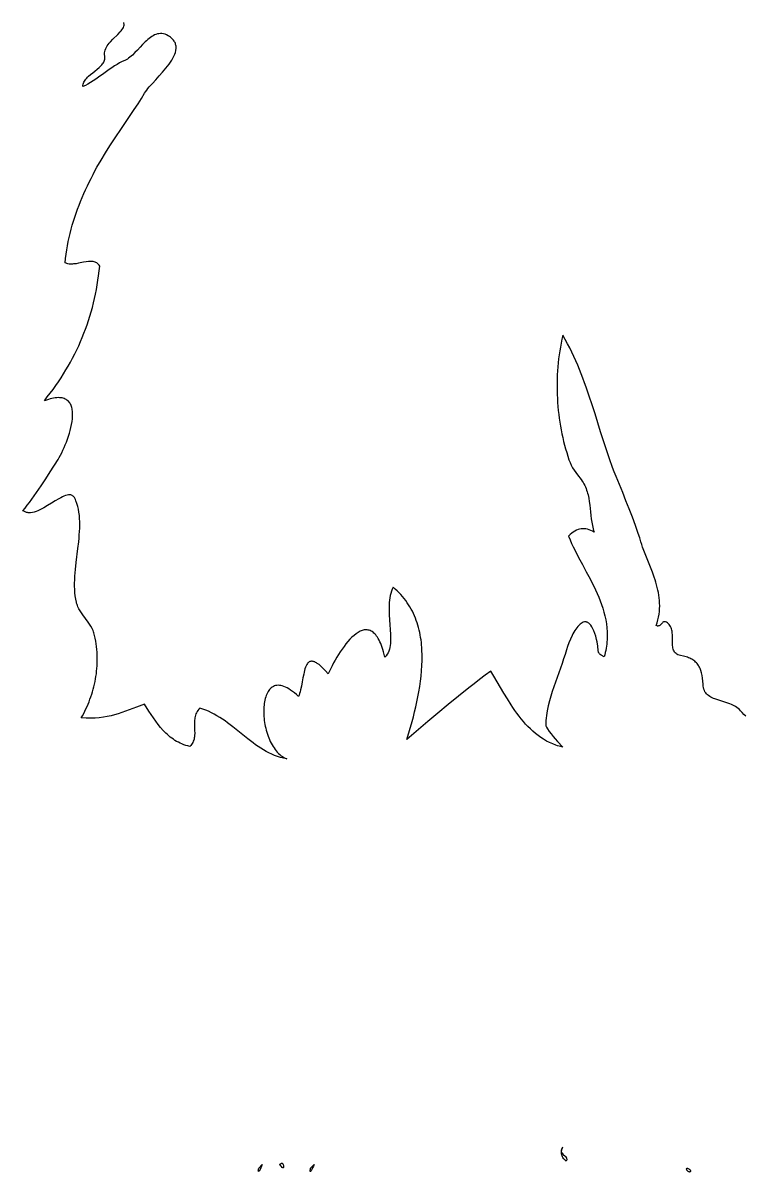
# Model space of a CAD drawing. Extents: x 1 to 451, y 1 to 714.
# Drawn here: x 1.2 to 210.2, y 1.3 to 333.9 of the extents above; entities that cross this region are included whole.
import ezdxf

# ---------------------------------------------------------------- set-up
doc = ezdxf.new("R2010")
doc.units = 0
doc.layers.add('Nível Padrão', color=1, linetype='CONTINUOUS')

msp = doc.modelspace()

# ---------------------------------------------------------------- linework, layer by layer
at = {"layer": 'Nível Padrão'}
msp.add_lwpolyline([(210.43, 133.25), (209.91, 133.76), (209.4, 134.29), (208.91, 134.85), (208.59, 135.19), (208.25, 135.5), (207.89, 135.78), (207.51, 136.04), (207.11, 136.27), (206.71, 136.48), (206.29, 136.67), (205.86, 136.85), (204.98, 137.17), (204.08, 137.45), (203.19, 137.71), (202.32, 137.98), (201.49, 138.27), (201.09, 138.43), (200.71, 138.6), (200.35, 138.78), (200, 138.99), (199.68, 139.21), (199.38, 139.46), (199.1, 139.73), (198.86, 140.03), (198.64, 140.35), (198.46, 140.71), (198.31, 141.1), (198.2, 141.53), (198.12, 142), (198.09, 142.51), (198.05, 143.42), (197.97, 144.26), (197.85, 145.06), (197.68, 145.79), (197.47, 146.48), (197.35, 146.8), (197.22, 147.11), (197.07, 147.41), (196.91, 147.7), (196.74, 147.97), (196.56, 148.23), (196.36, 148.48), (196.15, 148.72), (195.92, 148.94), (195.68, 149.16), (195.42, 149.36), (195.15, 149.55), (194.87, 149.72), (194.56, 149.89), (194.25, 150.05), (193.91, 150.19), (193.56, 150.33), (193.2, 150.45), (192.41, 150.67), (191.56, 150.84), (191.17, 150.93), (190.82, 151.05), (190.52, 151.21), (190.26, 151.39), (190.03, 151.6), (189.84, 151.84), (189.69, 152.1), (189.56, 152.38), (189.46, 152.68), (189.38, 153), (189.32, 153.33), (189.28, 153.68), (189.23, 154.41), (189.22, 155.17), (189.22, 155.95), (189.2, 156.72), (189.15, 157.48), (189.1, 157.84), (189.03, 158.2), (188.94, 158.54), (188.83, 158.87), (188.69, 159.19), (188.51, 159.48), (188.31, 159.76), (188.07, 160.01), (187.79, 160.24), (187.46, 160.44), (187.22, 160.57), (187.11, 160.6), (187, 160.62), (186.81, 160.62), (186.63, 160.56), (186.47, 160.46), (186.32, 160.33), (186.03, 160.01), (185.74, 159.69), (185.58, 159.55), (185.41, 159.44), (185.22, 159.37), (185.01, 159.35), (184.89, 159.36), (184.77, 159.39), (184.5, 159.5), (184.78, 160.33), (185.01, 161.16), (185.2, 161.97), (185.34, 162.78), (185.44, 163.58), (185.51, 164.38), (185.53, 165.17), (185.52, 165.95), (185.48, 166.72), (185.4, 167.49), (185.3, 168.26), (185.17, 169.02), (185.01, 169.77), (184.84, 170.52), (184.64, 171.27), (184.42, 172.01), (184.19, 172.75), (183.94, 173.48), (183.41, 174.95), (182.85, 176.41), (182.27, 177.86), (181.69, 179.31), (181.13, 180.77), (180.6, 182.23), (180.35, 182.96), (180.12, 183.69), (179.74, 184.9), (179.35, 186.1), (178.52, 188.49), (177.64, 190.87), (176.72, 193.24), (175.78, 195.6), (174.82, 197.96), (172.9, 202.66), (172.4, 203.94), (171.91, 205.21), (170.98, 207.78), (170.1, 210.36), (169.25, 212.95), (168.43, 215.55), (167.63, 218.15), (166.82, 220.75), (165.99, 223.34), (165.15, 225.92), (164.26, 228.5), (163.8, 229.78), (163.33, 231.06), (162.84, 232.33), (162.33, 233.6), (161.8, 234.86), (161.26, 236.12), (160.69, 237.37), (160.1, 238.61), (159.48, 239.85), (158.84, 241.07), (158.17, 242.3), (157.47, 243.51), (157.22, 242.38), (156.99, 241.24), (156.78, 240.1), (156.59, 238.96), (156.42, 237.82), (156.28, 236.67), (156.15, 235.52), (156.04, 234.37), (155.96, 233.22), (155.89, 232.07), (155.85, 230.92), (155.82, 229.77), (155.81, 228.62), (155.83, 227.47), (155.86, 226.32), (155.91, 225.18), (155.98, 224.03), (156.07, 222.89), (156.18, 221.75), (156.31, 220.62), (156.46, 219.49), (156.62, 218.36), (156.81, 217.24), (157.01, 216.12), (157.23, 215.01), (157.47, 213.91), (157.73, 212.81), (158.01, 211.72), (158.3, 210.63), (158.61, 209.56), (158.94, 208.49), (159.28, 207.43), (159.43, 207.03), (159.58, 206.64), (159.94, 205.89), (160.34, 205.16), (160.78, 204.46), (161.25, 203.76), (161.75, 203.08), (162.79, 201.72), (163.09, 201.32), (163.36, 200.9), (163.61, 200.48), (163.83, 200.05), (164.04, 199.61), (164.22, 199.16), (164.39, 198.71), (164.54, 198.24), (164.67, 197.78), (164.79, 197.3), (164.99, 196.34), (165.16, 195.37), (165.29, 194.38), (165.5, 192.39), (165.61, 191.39), (165.72, 190.4), (165.87, 189.42), (166.04, 188.45), (166.26, 187.5), (166.39, 187.03), (166.54, 186.57), (166.06, 186.82), (165.58, 187.04), (165.11, 187.22), (164.65, 187.35), (164.18, 187.45), (163.72, 187.5), (163.26, 187.51), (162.81, 187.47), (162.35, 187.38), (161.9, 187.25), (161.44, 187.06), (160.99, 186.83), (160.53, 186.54), (160.08, 186.21), (159.62, 185.81), (159.16, 185.37), (159.59, 184.33), (160.05, 183.29), (160.53, 182.26), (161.03, 181.22), (162.08, 179.17), (163.18, 177.12), (164.29, 175.06), (165.39, 172.99), (165.92, 171.95), (166.44, 170.91), (166.95, 169.86), (167.43, 168.8), (167.89, 167.74), (168.32, 166.67), (168.72, 165.59), (169.08, 164.5), (169.4, 163.4), (169.69, 162.29), (169.92, 161.17), (170.11, 160.03), (170.25, 158.88), (170.33, 157.72), (170.35, 157.14), (170.35, 156.55), (170.34, 155.95), (170.31, 155.35), (170.26, 154.75), (170.2, 154.14), (170.12, 153.53), (170.02, 152.92), (169.91, 152.3), (169.77, 151.68), (169.62, 151.05), (169.44, 150.41), (168.63, 150.95), (168.35, 151.16), (168.13, 151.35), (167.97, 151.52), (167.85, 151.69), (167.78, 151.87), (167.73, 152.06), (167.7, 152.28), (167.68, 152.54), (167.64, 153.2), (167.6, 153.63), (167.52, 154.14), (167.41, 154.74), (167.26, 155.44), (167.01, 156.38), (166.75, 157.22), (166.47, 157.95), (166.2, 158.58), (165.91, 159.12), (165.61, 159.56), (165.46, 159.75), (165.31, 159.92), (165.16, 160.06), (165.01, 160.19), (164.85, 160.3), (164.7, 160.38), (164.54, 160.45), (164.38, 160.5), (164.23, 160.53), (164.07, 160.55), (163.91, 160.55), (163.75, 160.53), (163.43, 160.45), (163.12, 160.31), (162.8, 160.11), (162.49, 159.87), (162.18, 159.58), (161.87, 159.24), (161.57, 158.87), (161.28, 158.47), (160.99, 158.03), (160.71, 157.57), (160.44, 157.09), (160.18, 156.59), (159.69, 155.56), (159.26, 154.51), (158.88, 153.47), (158.57, 152.48), (158.17, 151.15), (157.73, 149.82), (157.27, 148.49), (156.79, 147.16), (155.81, 144.48), (155.33, 143.13), (154.86, 141.78), (154.41, 140.41), (153.99, 139.04), (153.61, 137.66), (153.28, 136.26), (152.99, 134.85), (152.87, 134.14), (152.77, 133.42), (152.68, 132.7), (152.62, 131.98), (152.57, 131.25), (152.54, 130.52), (152.78, 130.07), (153.03, 129.65), (153.54, 128.85), (154.09, 128.11), (154.67, 127.39), (155.29, 126.68), (155.96, 125.95), (157.47, 124.34), (156.96, 124.46), (156.46, 124.59), (155.98, 124.73), (155.5, 124.89), (154.56, 125.24), (153.65, 125.63), (152.78, 126.08), (151.93, 126.57), (151.11, 127.1), (150.32, 127.67), (149.55, 128.27), (148.81, 128.91), (148.09, 129.58), (147.39, 130.27), (146.72, 131), (146.07, 131.74), (145.43, 132.51), (144.82, 133.3), (144.22, 134.1), (143.64, 134.91), (143.07, 135.74), (142.52, 136.57), (141.45, 138.26), (140.44, 139.94), (138.5, 143.24), (137.57, 144.81), (136.65, 146.3), (135.01, 145.09), (133.42, 143.88), (131.85, 142.67), (130.31, 141.47), (127.28, 139.05), (124.31, 136.62), (121.36, 134.17), (118.4, 131.68), (112.32, 126.56), (113.09, 129.08), (113.86, 131.74), (114.23, 133.12), (114.59, 134.53), (114.94, 135.96), (115.26, 137.41), (115.57, 138.88), (115.85, 140.36), (116.09, 141.86), (116.31, 143.36), (116.49, 144.87), (116.63, 146.38), (116.73, 147.89), (116.78, 149.4), (116.78, 150.9), (116.73, 152.39), (116.68, 153.14), (116.62, 153.87), (116.54, 154.61), (116.45, 155.34), (116.34, 156.06), (116.21, 156.78), (116.07, 157.5), (115.91, 158.2), (115.73, 158.91), (115.53, 159.6), (115.32, 160.29), (115.08, 160.97), (114.83, 161.65), (114.56, 162.31), (114.26, 162.97), (113.95, 163.62), (113.61, 164.26), (113.25, 164.88), (112.87, 165.5), (112.47, 166.11), (112.05, 166.71), (111.6, 167.3), (111.12, 167.87), (110.63, 168.44), (110.1, 168.99), (109.56, 169.53), (108.98, 170.05), (108.39, 170.56), (108.1, 170.01), (107.87, 169.42), (107.67, 168.82), (107.51, 168.19), (107.39, 167.54), (107.3, 166.88), (107.24, 166.2), (107.2, 165.5), (107.19, 164.8), (107.19, 164.09), (107.25, 162.64), (107.34, 161.19), (107.46, 159.74), (107.56, 158.31), (107.64, 156.92), (107.65, 156.25), (107.65, 155.59), (107.63, 154.96), (107.59, 154.34), (107.51, 153.74), (107.41, 153.17), (107.28, 152.63), (107.11, 152.11), (106.9, 151.63), (106.64, 151.18), (106.35, 150.76), (106.18, 150.57), (106, 150.38), (105.81, 151.14), (105.62, 151.86), (105.42, 152.53), (105.21, 153.16), (105, 153.75), (104.78, 154.3), (104.55, 154.81), (104.32, 155.28), (104.08, 155.71), (103.84, 156.1), (103.59, 156.46), (103.34, 156.79), (103.08, 157.08), (102.82, 157.33), (102.56, 157.55), (102.29, 157.74), (102.02, 157.9), (101.74, 158.03), (101.46, 158.13), (101.18, 158.2), (100.89, 158.25), (100.6, 158.26), (100.31, 158.25), (100.02, 158.22), (99.73, 158.16), (99.44, 158.07), (99.14, 157.97), (98.84, 157.84), (98.55, 157.69), (98.25, 157.52), (97.95, 157.33), (97.65, 157.12), (97.06, 156.65), (96.46, 156.11), (95.88, 155.52), (95.3, 154.88), (94.73, 154.19), (94.16, 153.46), (93.62, 152.7), (93.08, 151.92), (92.57, 151.12), (92.07, 150.31), (91.59, 149.49), (91.13, 148.67), (90.7, 147.87), (90.3, 147.07), (89.92, 146.3), (89.57, 145.56), (88.84, 146.39), (88.16, 147.1), (87.53, 147.69), (86.95, 148.18), (86.42, 148.56), (86.18, 148.71), (85.94, 148.84), (85.71, 148.95), (85.5, 149.03), (85.29, 149.09), (85.09, 149.14), (84.91, 149.16), (84.73, 149.16), (84.56, 149.14), (84.4, 149.1), (84.25, 149.05), (84.1, 148.97), (83.96, 148.88), (83.83, 148.78), (83.71, 148.66), (83.59, 148.52), (83.38, 148.21), (83.19, 147.85), (83.01, 147.44), (82.86, 146.99), (82.72, 146.51), (82.59, 145.99), (82.48, 145.45), (82.26, 144.32), (82.06, 143.16), (81.84, 142), (81.6, 140.88), (81.46, 140.36), (81.31, 139.86), (81.14, 139.39), (80.95, 138.97), (80.36, 139.52), (79.78, 140.01), (79.23, 140.45), (78.69, 140.84), (78.17, 141.18), (77.68, 141.46), (77.2, 141.7), (76.73, 141.89), (76.29, 142.03), (75.87, 142.13), (75.46, 142.19), (75.07, 142.2), (74.7, 142.18), (74.35, 142.11), (74.01, 142.01), (73.7, 141.87), (73.4, 141.7), (73.11, 141.5), (72.85, 141.26), (72.6, 140.99), (72.37, 140.69), (72.16, 140.37), (71.97, 140.02), (71.79, 139.65), (71.63, 139.25), (71.48, 138.83), (71.35, 138.39), (71.24, 137.93), (71.15, 137.45), (71.07, 136.96), (71.01, 136.46), (70.96, 135.94), (70.93, 135.4), (70.92, 134.86), (70.92, 134.31), (70.94, 133.75), (70.97, 133.19), (71.02, 132.62), (71.09, 132.05), (71.17, 131.47), (71.27, 130.9), (71.38, 130.33), (71.51, 129.76), (71.65, 129.19), (71.81, 128.63), (71.98, 128.08), (72.17, 127.53), (72.37, 126.99), (72.59, 126.47), (72.82, 125.96), (73.07, 125.46), (73.33, 124.97), (73.61, 124.51), (73.9, 124.06), (74.2, 123.63), (74.52, 123.22), (74.85, 122.84), (75.2, 122.47), (75.56, 122.14), (75.93, 121.83), (76.32, 121.55), (76.72, 121.3), (77.14, 121.08), (77.57, 120.89), (76.66, 121.07), (75.78, 121.29), (74.92, 121.56), (74.08, 121.88), (73.25, 122.23), (72.44, 122.62), (71.64, 123.05), (70.86, 123.5), (70.08, 123.98), (69.32, 124.48), (68.56, 125.01), (67.82, 125.55), (66.34, 126.68), (64.88, 127.85), (63.41, 129.03), (61.95, 130.2), (60.46, 131.33), (59.71, 131.88), (58.94, 132.4), (58.17, 132.91), (57.39, 133.39), (56.59, 133.85), (55.78, 134.27), (54.96, 134.67), (54.12, 135.02), (53.26, 135.34), (52.38, 135.61), (52.09, 135.29), (51.84, 134.95), (51.63, 134.61), (51.44, 134.26), (51.29, 133.91), (51.16, 133.55), (51.06, 133.19), (50.99, 132.83), (50.93, 132.46), (50.89, 132.09), (50.86, 131.35), (50.86, 130.6), (50.89, 129.86), (50.92, 129.12), (50.93, 128.39), (50.9, 127.68), (50.87, 127.33), (50.82, 126.99), (50.75, 126.65), (50.65, 126.32), (50.54, 125.99), (50.39, 125.67), (50.22, 125.37), (50.01, 125.07), (49.77, 124.77), (49.5, 124.49), (48.91, 124.64), (48.33, 124.81), (47.78, 125), (47.24, 125.22), (46.71, 125.45), (46.2, 125.7), (45.71, 125.97), (45.23, 126.26), (44.76, 126.57), (44.31, 126.89), (43.87, 127.23), (43.44, 127.58), (43.02, 127.95), (42.62, 128.33), (42.22, 128.72), (41.83, 129.13), (41.08, 129.98), (40.36, 130.87), (39.67, 131.79), (38.99, 132.75), (38.34, 133.72), (37.69, 134.72), (36.41, 136.75), (34.11, 135.89), (31.95, 135.07), (30.9, 134.69), (29.86, 134.33), (28.82, 133.99), (27.77, 133.69), (26.71, 133.41), (25.62, 133.18), (24.5, 132.98), (23.33, 132.83), (22.11, 132.73), (20.84, 132.68), (19.5, 132.68), (18.08, 132.74), (18.44, 133.39), (18.8, 134.05), (19.14, 134.71), (19.46, 135.38), (19.78, 136.07), (20.08, 136.75), (20.36, 137.45), (20.63, 138.16), (20.89, 138.87), (21.13, 139.59), (21.35, 140.31), (21.56, 141.04), (21.75, 141.78), (21.93, 142.52), (22.09, 143.27), (22.23, 144.03), (22.36, 144.79), (22.47, 145.55), (22.56, 146.32), (22.63, 147.09), (22.68, 147.87), (22.72, 148.65), (22.73, 149.43), (22.73, 150.22), (22.71, 151.01), (22.66, 151.8), (22.6, 152.6), (22.52, 153.4), (22.41, 154.2), (22.29, 155), (22.14, 155.8), (21.97, 156.61), (21.88, 156.98), (21.77, 157.35), (21.65, 157.7), (21.52, 158.04), (21.22, 158.69), (20.89, 159.31), (20.52, 159.89), (20.14, 160.45), (19.32, 161.53), (18.51, 162.6), (18.13, 163.15), (17.76, 163.72), (17.43, 164.31), (17.13, 164.94), (17, 165.26), (16.88, 165.6), (16.77, 165.95), (16.68, 166.31), (16.5, 167.18), (16.36, 168.07), (16.27, 168.98), (16.21, 169.9), (16.18, 170.85), (16.18, 171.8), (16.21, 172.77), (16.26, 173.75), (16.33, 174.73), (16.42, 175.73), (16.64, 177.73), (17.13, 181.76), (17.36, 183.76), (17.46, 184.76), (17.54, 185.74), (17.61, 186.71), (17.65, 187.68), (17.67, 188.63), (17.66, 189.56), (17.62, 190.49), (17.55, 191.39), (17.44, 192.27), (17.28, 193.14), (17.09, 193.98), (16.85, 194.8), (16.55, 195.59), (16.39, 195.97), (16.21, 196.35), (16.1, 196.54), (15.99, 196.71), (15.87, 196.85), (15.74, 196.97), (15.6, 197.08), (15.45, 197.16), (15.29, 197.23), (15.13, 197.28), (14.96, 197.31), (14.78, 197.33), (14.4, 197.31), (13.99, 197.24), (13.56, 197.11), (13.1, 196.94), (12.63, 196.73), (12.14, 196.48), (11.63, 196.21), (10.57, 195.58), (9.47, 194.91), (8.35, 194.22), (7.22, 193.56), (6.65, 193.26), (6.1, 192.98), (5.55, 192.73), (5, 192.51), (4.47, 192.34), (3.95, 192.21), (3.45, 192.14), (2.96, 192.12), (2.73, 192.14), (2.5, 192.17), (2.27, 192.21), (2.05, 192.28), (1.84, 192.36), (1.63, 192.46), (1.43, 192.58), (1.23, 192.73), (1.84, 193.48), (2.48, 194.29), (3.13, 195.15), (3.79, 196.05), (5.14, 197.97), (6.5, 199.97), (7.83, 201.99), (9.1, 203.97), (11.37, 207.58), (11.72, 208.17), (12.08, 208.81), (12.43, 209.49), (12.79, 210.22), (13.14, 210.98), (13.48, 211.77), (13.81, 212.59), (14.12, 213.42), (14.41, 214.27), (14.68, 215.13), (14.92, 215.98), (15.13, 216.84), (15.3, 217.68), (15.44, 218.51), (15.54, 219.32), (15.59, 220.1), (15.6, 220.85), (15.55, 221.57), (15.5, 221.91), (15.44, 222.24), (15.37, 222.56), (15.28, 222.86), (15.18, 223.15), (15.06, 223.43), (14.92, 223.69), (14.76, 223.94), (14.59, 224.17), (14.4, 224.39), (14.19, 224.58), (13.97, 224.76), (13.72, 224.92), (13.46, 225.06), (13.17, 225.18), (12.86, 225.28), (12.54, 225.36), (12.19, 225.41), (11.82, 225.44), (11.42, 225.45), (11.01, 225.43), (10.57, 225.39), (10.11, 225.32), (9.62, 225.22), (9.11, 225.1), (8.57, 224.95), (8.01, 224.77), (7.42, 224.56), (8.28, 225.65), (9.12, 226.74), (9.94, 227.84), (10.73, 228.95), (11.49, 230.06), (12.24, 231.19), (12.96, 232.32), (13.66, 233.46), (14.33, 234.6), (14.98, 235.76), (15.61, 236.92), (16.21, 238.09), (16.79, 239.27), (17.35, 240.46), (17.88, 241.66), (18.39, 242.86), (18.88, 244.08), (19.35, 245.3), (19.79, 246.54), (20.21, 247.78), (20.6, 249.03), (20.98, 250.29), (21.33, 251.57), (21.65, 252.85), (21.96, 254.14), (22.24, 255.44), (22.5, 256.75), (22.73, 258.07), (22.94, 259.41), (23.13, 260.75), (23.3, 262.11), (23.44, 263.47), (23.26, 263.77), (23.06, 264.03), (22.84, 264.25), (22.61, 264.43), (22.35, 264.58), (22.08, 264.7), (21.8, 264.78), (21.5, 264.84), (21.19, 264.88), (20.87, 264.9), (20.54, 264.89), (20.2, 264.87), (19.51, 264.78), (18.79, 264.66), (17.33, 264.36), (16.61, 264.23), (15.9, 264.14), (15.56, 264.11), (15.22, 264.1), (14.89, 264.1), (14.57, 264.13), (14.26, 264.19), (13.97, 264.26), (13.69, 264.37), (13.42, 264.51), (13.55, 265.74), (13.71, 266.97), (13.89, 268.19), (14.1, 269.4), (14.34, 270.61), (14.6, 271.81), (14.88, 273), (15.18, 274.19), (15.51, 275.36), (15.86, 276.53), (16.23, 277.7), (16.62, 278.85), (17.03, 280), (17.46, 281.14), (17.91, 282.27), (18.37, 283.4), (18.85, 284.51), (19.35, 285.62), (19.87, 286.73), (20.39, 287.82), (20.94, 288.91), (21.5, 289.99), (22.07, 291.06), (22.65, 292.13), (23.86, 294.23), (25.1, 296.31), (26.39, 298.35), (27.71, 300.36), (29.95, 303.67), (32.3, 307.12), (33.45, 308.83), (34.54, 310.48), (35.55, 312.06), (36.44, 313.53), (36.72, 313.97), (37.04, 314.43), (37.41, 314.9), (37.8, 315.39), (38.68, 316.41), (39.64, 317.47), (40.64, 318.57), (41.64, 319.7), (42.6, 320.84), (43.06, 321.42), (43.5, 321.99), (43.9, 322.57), (44.28, 323.14), (44.61, 323.7), (44.9, 324.27), (45.15, 324.82), (45.34, 325.37), (45.47, 325.91), (45.52, 326.18), (45.54, 326.44), (45.56, 326.7), (45.55, 326.96), (45.53, 327.21), (45.48, 327.46), (45.42, 327.71), (45.34, 327.96), (45.24, 328.2), (45.11, 328.43), (44.97, 328.66), (44.8, 328.89), (44.61, 329.12), (44.4, 329.33), (44.16, 329.55), (43.9, 329.76), (43.61, 329.96), (43.3, 330.16), (42.82, 330.42), (42.35, 330.61), (41.9, 330.74), (41.45, 330.81), (41.01, 330.83), (40.58, 330.79), (40.15, 330.71), (39.73, 330.59), (39.32, 330.42), (38.92, 330.21), (38.52, 329.98), (38.13, 329.71), (37.74, 329.41), (37.35, 329.09), (36.97, 328.75), (36.6, 328.39), (35.85, 327.63), (35.11, 326.85), (34.38, 326.06), (33.65, 325.3), (32.92, 324.59), (32.55, 324.27), (32.18, 323.97), (31.81, 323.69), (31.44, 323.45), (31.06, 323.24), (30.68, 323.06), (29.95, 322.74), (29.21, 322.35), (28.46, 321.92), (27.71, 321.45), (26.95, 320.94), (26.19, 320.4), (24.65, 319.29), (23.11, 318.18), (22.34, 317.64), (21.57, 317.13), (20.81, 316.65), (20.04, 316.22), (19.29, 315.83), (18.53, 315.5), (18.57, 315.83), (18.64, 316.15), (18.74, 316.47), (18.88, 316.77), (19.05, 317.07), (19.24, 317.36), (19.46, 317.64), (19.69, 317.92), (19.95, 318.19), (20.22, 318.45), (20.81, 318.97), (21.42, 319.48), (22.05, 319.98), (22.67, 320.48), (23.25, 320.98), (23.78, 321.49), (24.02, 321.75), (24.24, 322.02), (24.43, 322.29), (24.6, 322.56), (24.73, 322.84), (24.84, 323.13), (24.91, 323.43), (24.94, 323.73), (24.93, 324.04), (24.88, 324.36), (24.84, 324.58), (24.82, 324.8), (24.81, 325.01), (24.82, 325.23), (24.88, 325.65), (25, 326.06), (25.17, 326.47), (25.38, 326.87), (25.63, 327.27), (25.91, 327.66), (26.22, 328.04), (26.55, 328.42), (27.26, 329.17), (28.7, 330.59), (29.35, 331.28), (29.64, 331.62), (29.89, 331.95), (30.11, 332.28), (30.28, 332.6), (30.41, 332.93), (30.48, 333.25), (30.49, 333.41), (30.49, 333.56), (30.47, 333.72), (30.44, 333.88), (30.38, 334.03)], dxfattribs=at)
for points in [[(157.5, 8.5), (157.35, 8.3), (157.23, 8.11), (157.14, 7.94), (157.08, 7.77), (157.03, 7.62), (157.01, 7.47), (157.02, 7.33), (157.04, 7.2), (157.07, 7.08), (157.13, 6.97), (157.27, 6.75), (157.45, 6.55), (157.66, 6.36), (158.09, 5.99), (158.29, 5.79), (158.45, 5.58), (158.52, 5.47), (158.57, 5.36), (158.6, 5.23), (158.62, 5.1), (158.63, 4.97), (158.61, 4.82), (158.57, 4.67), (158.5, 4.5), (158.26, 4.66), (158.03, 4.84), (157.83, 5.04), (157.66, 5.26), (157.5, 5.5), (157.37, 5.75), (157.26, 6.02), (157.18, 6.29), (157.12, 6.57), (157.09, 6.86), (157.09, 7.14), (157.11, 7.43), (157.16, 7.71), (157.25, 7.98), (157.36, 8.25), (157.5, 8.5)], [(70.5, 3.5), (70.31, 3.01), (70.08, 2.52), (69.84, 2.07), (69.62, 1.72), (69.53, 1.6), (69.45, 1.53), (69.39, 1.52), (69.37, 1.53), (69.36, 1.56), (69.34, 1.68), (69.36, 1.87), (69.41, 2.14), (69.5, 2.5), (70.5, 3.5)], [(75.5, 3.5), (75.62, 3.61), (75.76, 3.72), (75.93, 3.81), (76.11, 3.87), (76.2, 3.88), (76.28, 3.86), (76.36, 3.82), (76.42, 3.75), (76.48, 3.65), (76.53, 3.51), (76.6, 3.16), (76.64, 2.89), (76.64, 2.71), (76.62, 2.6), (76.57, 2.54), (76.49, 2.54), (76.4, 2.59), (76.3, 2.67), (76.07, 2.9), (75.84, 3.16), (75.64, 3.38), (75.56, 3.46), (75.5, 3.5)], [(85.5, 3.5), (85.31, 3.01), (85.08, 2.52), (84.84, 2.07), (84.62, 1.72), (84.53, 1.6), (84.45, 1.53), (84.39, 1.52), (84.37, 1.53), (84.36, 1.56), (84.34, 1.68), (84.36, 1.87), (84.41, 2.14), (84.5, 2.5), (85.5, 3.5)], [(193.5, 2.5), (193.62, 2.45), (193.79, 2.36), (193.98, 2.24), (194.16, 2.09), (194.33, 1.94), (194.45, 1.79), (194.49, 1.71), (194.51, 1.64), (194.5, 1.58), (194.48, 1.51), (194.39, 1.41), (194.29, 1.36), (194.17, 1.34), (194.06, 1.36), (193.93, 1.4), (193.82, 1.47), (193.7, 1.57), (193.59, 1.67), (193.5, 1.79), (193.42, 1.91), (193.37, 2.04), (193.33, 2.16), (193.32, 2.27), (193.35, 2.37), (193.4, 2.44), (193.5, 2.5)]]:
    msp.add_lwpolyline(points, close=True, dxfattribs=at)

doc.saveas('drawing.dxf')
